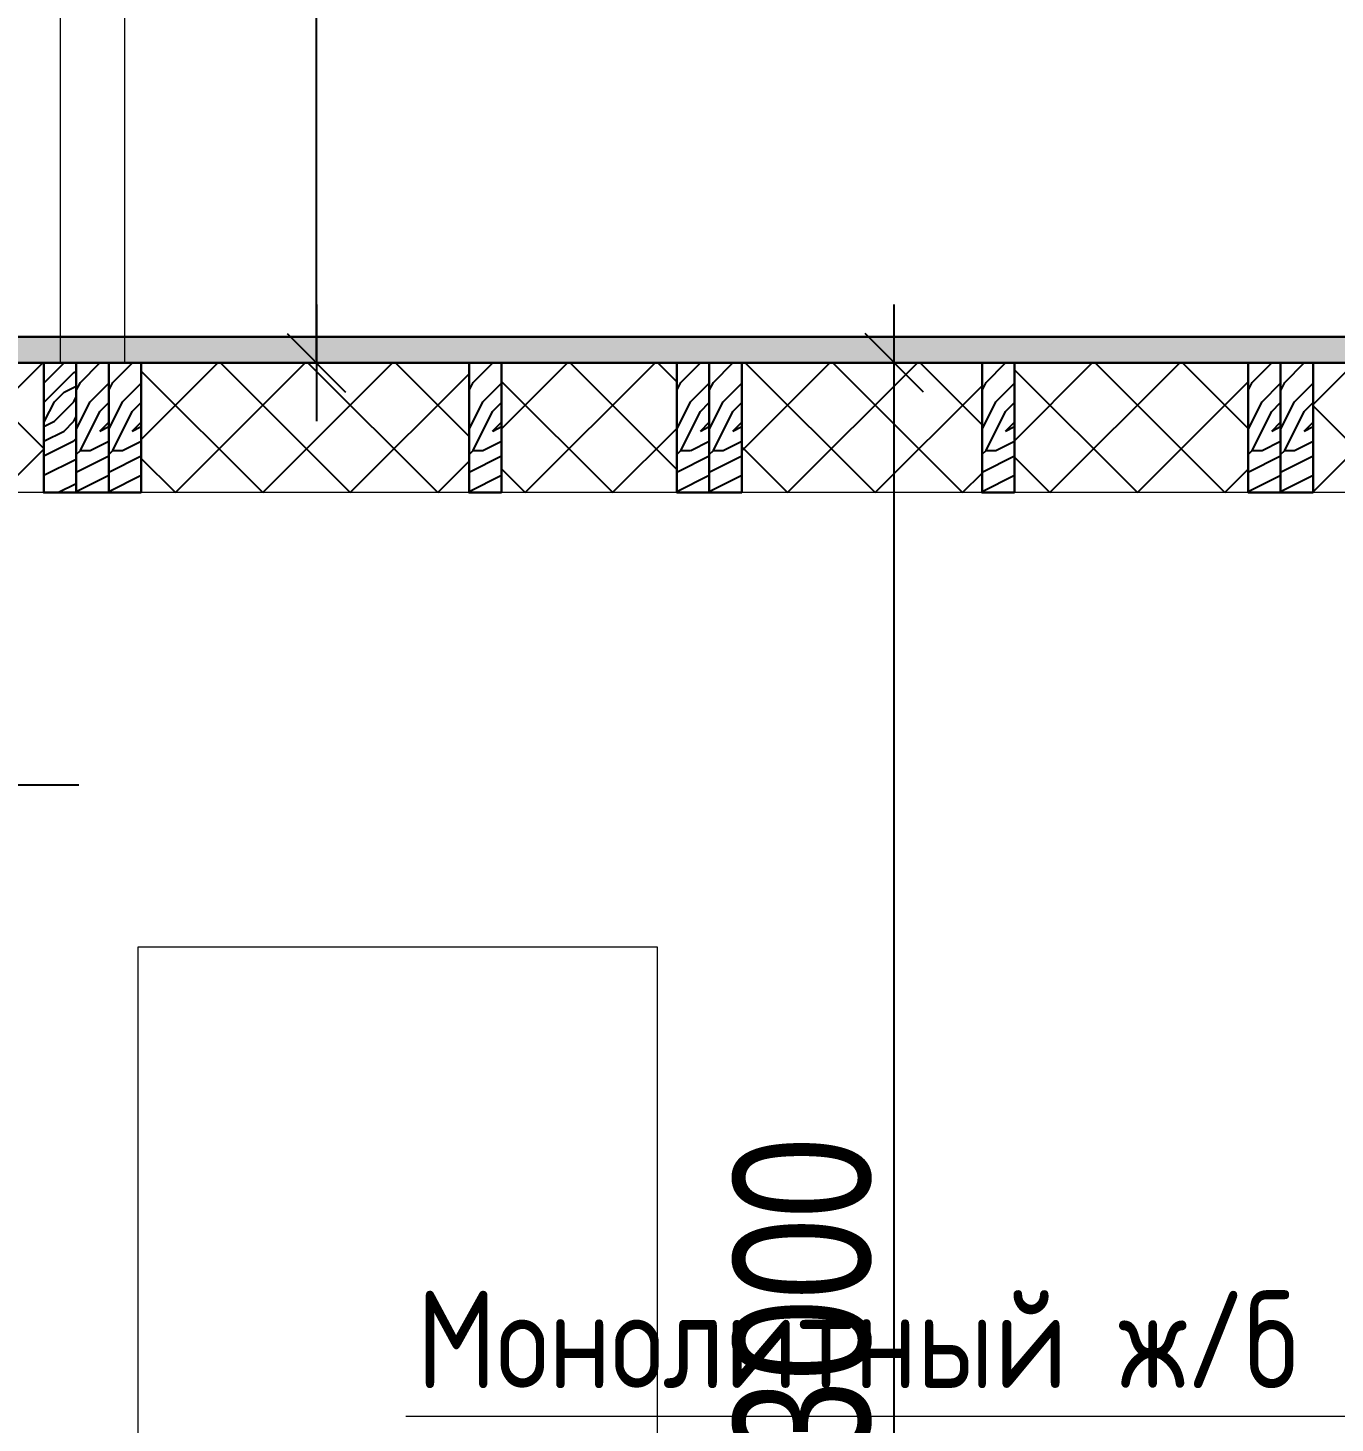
# Model space of a CAD drawing. Extents: x -12289450 to -10763036, y -7834513 to -6150123.
# Drawn here: x -11190661 to -11188648, y -7703154 to -7701005 of the extents above; entities that cross this region are included whole.
import ezdxf

# ---------------------------------------------------------------- set-up
doc = ezdxf.new("R2010")
doc.units = 0
doc.header["$LTSCALE"] = 25
doc.header["$PDMODE"] = 35
doc.layers.get('DefPoints').update_dxf_attribs({"color": 10, "lineweight": 30})
for name, color, linetype in [('005-РАЗМЕРЫ', 252, 'Continuous'), ('008-ШТРИХОВКА', 252, 'Continuous'), ('Крыши', 7, 'Continuous'), ('Примечания', 7, 'Continuous')]:
    doc.layers.add(name, color=color, linetype=linetype)
for name, color, linetype, lineweight in [('text', 1, 'Continuous', 15), ('Лестница', 15, 'Continuous', 13), ('СТЕНЫ', 5, 'Continuous', 40), ('тонк', 7, 'Continuous', 20)]:
    doc.layers.add(name, color=color, linetype=linetype, lineweight=lineweight)
doc.styles.add('SIMP701', font='simplex701.shx')
doc.styles.add('TXT0', font='txt', dxfattribs={"width": 0.8})
doc.dimstyles.new('Копия(5) РАЗМЕРЫ', dxfattribs={"dimscale": 30, "dimtxt": 7, "dimasz": 0.15, "dimexe": 0, "dimexo": 0, "dimgap": 1.2, "dimtad": 1, "dimdec": 0, "dimzin": 0, "dimdsep": 46, "dimtxsty": 'TXT0', "dimblk1": 'A8MITTA', "dimblk2": 'A8MITTA', "dimsah": 1, "dimcen": 2, "dimse1": 1, "dimse2": 1, "dimadec": 0, "dimazin": 0, "dimtp": 6, "dimtm": 6, "dimtfac": 1, "dimtdec": 0, "dimtofl": 0, "dimtmove": 0, "dimatfit": 3, "dimldrblk": 'A8MITTA', "dimfxl": 0, "dimtolj": 1, "dimtzin": 0, "dimarcsym": 0})

# ---------------------------------------------------------------- blocks, each defined once
blk = doc.blocks.new('A8MITTA', base_point=(3180, 3140))
for p, q in [((3180, 3155), (3180, 3125)), ((3170, 3130), (3190, 3150)), ((3160, 3140), (3200, 3140))]:
    blk.add_line(p, q)
blk = doc.blocks.new('*D105')
at = {"layer": '005-РАЗМЕРЫ', "color": 0, "lineweight": -2, "ltscale": 4, "transparency": 16777216}
blk.add_line((-11189327.1, -7704516.2), (-11189327.1, -7701525.2), dxfattribs=at)
at = {"layer": 'DefPoints', "color": 0, "ltscale": 4, "transparency": 16777216}
for p in [(-11189327.1, -7701520.7), (-11189132.3, -7701520.7), (-11189132.3, -7704520.7)]:
    blk.add_point(p, dxfattribs=at)
at = {"layer": '005-РАЗМЕРЫ', "color": 0, "lineweight": -2, "ltscale": 4, "transparency": 16777216, "xscale": 4.5, "yscale": 4.5, "zscale": 4.5}
for p, rotation in [((-11189327.1, -7701520.7), 90), ((-11189327.1, -7704520.7), 270)]:
    blk.add_blockref('A8MITTA', p, dxfattribs=dict(at, rotation=rotation))
at = {"layer": '005-РАЗМЕРЫ', "color": 0, "lineweight": 25, "ltscale": 4, "transparency": 16777216, "insert": (-11189468.1, -7702963.8), "char_height": 210, "attachment_point": 5, "rotation": 90, "style": 'TXT0'}
blk.add_mtext('\\A1;3000', dxfattribs=at)
blk = doc.blocks.new('*D736')
at = {"layer": '005-РАЗМЕРЫ', "color": 0, "lineweight": -2, "ltscale": 4, "transparency": 16777216}
blk.add_line((-11190217, -7701516.2), (-11190217, -7699685.3), dxfattribs=at)
at = {"layer": 'DefPoints', "color": 0, "ltscale": 4, "transparency": 16777216}
for p in [(-11190511.9, -7699680.8), (-11190217, -7699680.8), (-11190511.9, -7701520.7)]:
    blk.add_point(p, dxfattribs=at)
at = {"layer": '005-РАЗМЕРЫ', "color": 0, "lineweight": -2, "ltscale": 4, "transparency": 16777216, "xscale": 4.5, "yscale": 4.5, "zscale": 4.5}
for p, rotation in [((-11190217, -7699680.8), 90), ((-11190217, -7701520.7), 270)]:
    blk.add_blockref('A8MITTA', p, dxfattribs=dict(at, rotation=rotation))
at = {"layer": '005-РАЗМЕРЫ', "color": 0, "lineweight": 25, "ltscale": 4, "transparency": 16777216, "insert": (-11190358, -7700584.1), "char_height": 210, "attachment_point": 5, "rotation": 90, "style": 'TXT0'}
blk.add_mtext('\\A1;1840', dxfattribs=at)

msp = doc.modelspace()

# ---------------------------------------------------------------- hatches: boundary and pattern name
at = {"layer": '008-ШТРИХОВКА', "ltscale": 4}
h = msp.add_hatch(dxfattribs=at)
h.set_pattern_fill('ANSI37', color=256, scale=30, style=0)
h.set_pattern_definition([(45, (-11198501.94, -7701293.71), (-67.3519, 67.3519), []), (135, (-11198501.94, -7701293.71), (-67.3519, -67.3519), [])])
h.paths.add_polyline_path([(-11196876.9, -7700355.5), (-11196789.2, -7700355.5), (-11196789.2, -7700124.6), (-11196876.9, -7700124.6), (-11198501.9, -7701062.8), (-11198501.9, -7701293.7), (-11198412, -7701241.8), (-11198412, -7701215.7), (-11198366.9, -7701215.7)])
h.paths.add_polyline_path([(-11195989.2, -7700124.6), (-11196739.2, -7700124.6), (-11196739.2, -7700355.5), (-11195989.2, -7700355.5)])
h.paths.add_polyline_path([(-11195555.5, -7700124.6), (-11195939.2, -7700124.6), (-11195939.2, -7700355.5), (-11195555.5, -7700355.5)])
h.paths.add_polyline_path([(-11195189.2, -7700124.6), (-11195555.5, -7700124.6), (-11195555.5, -7700355.5), (-11195189.2, -7700355.5)])
h.paths.add_polyline_path([(-11194389.2, -7700124.6), (-11195139.2, -7700124.6), (-11195139.2, -7700355.5), (-11194389.2, -7700355.5)])
h.paths.add_polyline_path([(-11193589.2, -7700124.6), (-11194339.2, -7700124.6), (-11194339.2, -7700355.5), (-11193589.2, -7700355.5)])
h.paths.add_polyline_path([(-11192789.2, -7700124.6), (-11193539.2, -7700124.6), (-11193539.2, -7700355.5), (-11192789.2, -7700355.5)])
h.paths.add_polyline_path([(-11190611.9, -7699509.7), (-11190611.9, -7699480.8), (-11190511.9, -7699480.8), (-11190511.9, -7699509.7), (-11187720.3, -7701121.4, -0.127854), (-11187421.9, -7701063.1), (-11187421.9, -7701062.8), (-11190561.9, -7699249.9), (-11192076.9, -7700124.6), (-11192739.2, -7700124.6), (-11192739.2, -7700355.5), (-11192076.9, -7700355.5)])
h.paths.add_polyline_path([(-11187421.9, -7701063.1, 0.127854), (-11187720.3, -7701121.4), (-11187557.8, -7701215.2), (-11187511.9, -7701215.2), (-11187511.9, -7701241.7), (-11187421.9, -7701293.7)])
at = {"layer": '008-ШТРИХОВКА'}
h = msp.add_hatch(dxfattribs=at)
h.set_pattern_fill('WOODFACE', color=251, scale=300, style=0, pattern_type=2)
h.set_pattern_definition([(0, (-11198150.82, -7701705.1), (300, 300), [15, -285]), (90, (-11198030.82, -7701600.1), (-300, 300), [30, -270]), (45, (-11198090.82, -7701630.11), (3e-14, 300), [21.21, -63.63, 21.21, -42.42, 148.5, -127.294]), (45, (-11198165.82, -7701720.11), (3e-14, 300), [21.213, -42.426, 21.213, -339.412]), (45, (-11198060.82, -7701690.11), (3e-14, 300), [21.213, -403.051]), (45, (-11198030.82, -7701705.11), (3e-14, 300), [21.213, -403.051]), (45, (-11198075.82, -7701675.11), (3e-14, 300), [21.213, -403.051]), (45, (-11198090.82, -7701660.11), (3e-14, 300), [42.426, -381.838]), (45, (-11198015.82, -7701435.11), (3e-14, 300), [42.426, -381.838]), (45, (-11198120.82, -7701645.11), (3e-14, 300), [84.852, -339.412]), (45, (-11198135.82, -7701630.11), (3e-14, 300), [84.852, -339.412]), (45, (-11197940.82, -7701540.11), (3e-14, 300), [84.852, -339.412]), (45, (-11198150.82, -7701600.11), (3e-14, 300), [63.64, -360.6245]), (45, (-11198210.82, -7701555.11), (3e-14, 300), [63.64, -360.6245]), (45, (-11198180.82, -7701585.11), (3e-14, 300), [63.64, -360.6245]), (45, (-11197985.82, -7701495.11), (3e-14, 300), [106.066, -318.198]), (45, (-11198015.82, -7701480.11), (3e-14, 300), [106.066, -318.198]), (45, (-11197985.82, -7701555.11), (3e-14, 300), [148.4924, -275.772]), (26.565, (-11198120.82, -7701675.11), (300, 1e-07), [33.541, -637.279]), (26.565, (-11198060.82, -7701585.11), (300, 1e-07), [33.541, -637.279]), (26.565, (-11198075.82, -7701615.11), (300, 1e-07), [33.541, -637.279]), (26.565, (-11198135.82, -7701705.11), (300, 1e-07), [67.082, -603.738]), (26.565, (-11198075.82, -7701570.11), (300, 1e-07), [100.623, -570.197]), (26.565, (-11198105.82, -7701555.11), (300, 1e-07), [134.164, -536.656]), (26.565, (-11198135.82, -7701540.11), (300, 1e-07), [134.164, -536.656]), (26.565, (-11198180.82, -7701450.11), (300, 1e-07), [134.164, -536.656]), (26.565, (-11198180.82, -7701480.11), (300, 1e-07), [167.705, -503.115]), (26.565, (-11198165.82, -7701510.11), (300, 1e-07), [167.705, -503.115]), (63.435, (-11198060.82, -7701630.11), (2e-08, 300), [33.541, -637.279]), (63.435, (-11198105.82, -7701660.11), (2e-08, 300), [33.541, -637.279]), (63.435, (-11198150.82, -7701705.11), (2e-08, 300), [67.082, -603.738]), (63.435, (-11198060.82, -7701660.11), (2e-08, 300), [67.082, -603.738]), (63.435, (-11198180.82, -7701720.11), (2e-08, 300), [100.623, -570.197]), (63.435, (-11198210.82, -7701720.11), (2e-08, 300), [134.164, -536.656]), (63.435, (-11197940.82, -7701705.11), (2e-08, 300), [134.164, -536.656]), (63.435, (-11198045.82, -7701675.11), (2e-08, 300), [134.164, -536.656]), (63.435, (-11197985.82, -7701705.11), (2e-08, 300), [167.705, -503.115]), (63.435, (-11198015.82, -7701690.11), (2e-08, 300), [167.705, -503.115])])
h.paths.add_polyline_path([(-11193341.9, -7701520.2), (-11193391.9, -7701520.2), (-11193399.9, -7701520.1), (-11193349.9, -7701520.1)], flags=16)
h.paths.add_polyline_path([(-11195311.9, -7701520.3), (-11195311.9, -7701480.1), (-11198210.8, -7701480.1), (-11198210.8, -7701520.2)])
h.paths.add_polyline_path([(-11195311.9, -7701480.1), (-11195311.9, -7701520.3), (-11187711.9, -7701520.3), (-11187711.9, -7701480.1)])
at = {"layer": '008-ШТРИХОВКА', "ltscale": 4}
h = msp.add_hatch(dxfattribs=at)
h.set_pattern_fill('ANSI37', color=256, scale=30, style=0)
h.set_pattern_definition([(45, (-11193801.93, -7701720.72), (-67.3519, 67.3519), []), (135, (-11193801.93, -7701720.72), (-67.3519, -67.3519), [])])
h.paths.add_polyline_path([(-11187781.9, -7701520.7), (-11188045.4, -7701520.7, 0.060859), (-11188063.2, -7701666.2, 0.022597), (-11188060.7, -7701720.7), (-11187781.9, -7701720.7)])
h.paths.add_polyline_path([(-11188045.4, -7701520.7), (-11188231.9, -7701520.7), (-11188231.9, -7701720.7), (-11188060.7, -7701720.7, -0.022597), (-11188063.2, -7701666.2, -0.060859)])
h.paths.add_polyline_path([(-11188281.9, -7701520.7), (-11188681.9, -7701520.7), (-11188681.9, -7701720.7), (-11188281.9, -7701720.7)])
h.paths.add_polyline_path([(-11188781.9, -7701520.7), (-11189141.9, -7701520.7), (-11189141.9, -7701720.7), (-11188781.9, -7701720.7)])
h.paths.add_polyline_path([(-11189191.9, -7701520.7), (-11189561.9, -7701520.7), (-11189561.9, -7701720.7), (-11189191.9, -7701720.7)])
h.paths.add_polyline_path([(-11189661.9, -7701520.7), (-11189931.9, -7701520.7), (-11189931.9, -7701720.7), (-11189661.9, -7701720.7)])
h.paths.add_polyline_path([(-11189981.9, -7701520.7), (-11190486.9, -7701520.7), (-11190486.9, -7701720.7), (-11189981.9, -7701720.7)])
h.paths.add_polyline_path([(-11190636.9, -7701520.7), (-11190931.9, -7701520.7), (-11190931.9, -7701720.7), (-11190636.9, -7701720.7)])
h.paths.add_polyline_path([(-11190981.9, -7701520.7), (-11191531.9, -7701520.7), (-11191531.9, -7701720.7), (-11190981.9, -7701720.7)])
h.paths.add_polyline_path([(-11191581.9, -7701520.7), (-11192131.9, -7701520.7), (-11192131.9, -7701720.7), (-11191581.9, -7701720.7)])
h.paths.add_polyline_path([(-11192231.9, -7701520.7), (-11192731.9, -7701520.7), (-11192731.9, -7701720.7), (-11192231.9, -7701720.7)])
h.paths.add_polyline_path([(-11192781.9, -7701520.7), (-11193281.9, -7701520.7), (-11193281.9, -7701720.7), (-11192781.9, -7701720.7)])
h.paths.add_polyline_path([(-11193381.9, -7701520.7), (-11193801.9, -7701520.7), (-11193801.9, -7701720.7), (-11193601.9, -7701720.7), (-11193381.9, -7701720.7)])
at = {"layer": '008-ШТРИХОВКА'}
h = msp.add_hatch(dxfattribs=at)
h.set_pattern_fill('WOODFACE', color=251, scale=300, style=0, pattern_type=2)
h.set_pattern_definition([(0, (483519.18, -594355.98), (300, 300), [15, -285]), (90, (483639.18, -594250.98), (-300, 300), [30, -270]), (45, (483579.18, -594280.98), (3e-14, 300), [21.21, -63.63, 21.21, -42.42, 148.5, -127.2940687]), (45, (483504.18, -594370.98), (3e-14, 300), [21.213, -42.426, 21.213, -339.4120686]), (45, (483609.18, -594340.98), (3e-14, 300), [21.213, -403.0510686]), (45, (483639.18, -594355.98), (3e-14, 300), [21.213, -403.0510686]), (45, (483594.18, -594325.98), (3e-14, 300), [21.213, -403.0510686]), (45, (483579.18, -594310.98), (3e-14, 300), [42.426, -381.8380686]), (45, (483654.18, -594085.98), (3e-14, 300), [42.426, -381.8380686]), (45, (483549.18, -594295.98), (3e-14, 300), [84.852, -339.4120686]), (45, (483534.18, -594280.98), (3e-14, 300), [84.852, -339.4120686]), (45, (483729.18, -594190.98), (3e-14, 300), [84.852, -339.4120686]), (45, (483519.18, -594250.98), (3e-14, 300), [63.6396, -360.6244686]), (45, (483459.18, -594205.98), (3e-14, 300), [63.6396, -360.6244686]), (45, (483489.18, -594235.98), (3e-14, 300), [63.6396, -360.6244686]), (45, (483684.18, -594145.98), (3e-14, 300), [106.06602, -318.1980486]), (45, (483654.18, -594130.98), (3e-14, 300), [106.06602, -318.1980486]), (45, (483684.18, -594205.98), (3e-14, 300), [148.492424, -275.7716445]), (26.5650512, (483549.18, -594325.98), (300, 1e-07), [33.541017, -637.279374]), (26.5650512, (483609.18, -594235.98), (300, 1e-07), [33.541017, -637.279374]), (26.5650512, (483594.18, -594265.98), (300, 1e-07), [33.541017, -637.279374]), (26.5650512, (483534.18, -594355.98), (300, 1e-07), [67.08204, -603.738353]), (26.5650512, (483594.18, -594220.98), (300, 1e-07), [100.623059, -570.197334]), (26.5650512, (483564.18, -594205.98), (300, 1e-07), [134.1640785, -536.6563146]), (26.5650512, (483534.18, -594190.98), (300, 1e-07), [134.1640785, -536.6563146]), (26.5650512, (483489.18, -594100.98), (300, 1e-07), [134.1640785, -536.6563146]), (26.5650512, (483489.18, -594130.98), (300, 1e-07), [167.7051, -503.115293]), (26.5650512, (483504.18, -594160.98), (300, 1e-07), [167.7051, -503.115293]), (63.4349488, (483609.18, -594280.98), (2e-08, 300), [33.541017, -637.279374]), (63.4349488, (483564.18, -594310.98), (2e-08, 300), [33.541017, -637.279374]), (63.4349488, (483519.18, -594355.98), (2e-08, 300), [67.08204, -603.738353]), (63.4349488, (483609.18, -594310.98), (2e-08, 300), [67.08204, -603.738353]), (63.4349488, (483489.18, -594370.98), (2e-08, 300), [100.623059, -570.197334]), (63.4349488, (483459.18, -594370.98), (2e-08, 300), [134.1640785, -536.6563146]), (63.4349488, (483729.18, -594355.98), (2e-08, 300), [134.1640785, -536.6563146]), (63.4349488, (483624.18, -594325.98), (2e-08, 300), [134.1640785, -536.6563146]), (63.4349488, (483684.18, -594355.98), (2e-08, 300), [167.7051, -503.115293]), (63.4349488, (483654.18, -594340.98), (2e-08, 300), [167.7051, -503.115293])])
h.paths.add_polyline_path([(-11190586.9, -7701720.7), (-11190586.9, -7701520.7), (-11190636.9, -7701520.7), (-11190636.9, -7701720.7)])
h = msp.add_hatch(dxfattribs=at)
h.set_pattern_fill('WOODFACE', color=251, scale=300, style=0, pattern_type=2)
h.set_pattern_definition([(0, (483619.18, -594355.98), (300, 300), [15, -285]), (90, (483739.18, -594250.98), (-300, 300), [30, -270]), (45, (483679.18, -594280.98), (3e-14, 300), [21.21, -63.63, 21.21, -42.42, 148.5, -127.2940687]), (45, (483604.18, -594370.98), (3e-14, 300), [21.213, -42.426, 21.213, -339.4120686]), (45, (483709.18, -594340.98), (3e-14, 300), [21.213, -403.0510686]), (45, (483739.18, -594355.98), (3e-14, 300), [21.213, -403.0510686]), (45, (483694.18, -594325.98), (3e-14, 300), [21.213, -403.0510686]), (45, (483679.18, -594310.98), (3e-14, 300), [42.426, -381.8380686]), (45, (483754.18, -594085.98), (3e-14, 300), [42.426, -381.8380686]), (45, (483649.18, -594295.98), (3e-14, 300), [84.852, -339.4120686]), (45, (483634.18, -594280.98), (3e-14, 300), [84.852, -339.4120686]), (45, (483829.18, -594190.98), (3e-14, 300), [84.852, -339.4120686]), (45, (483619.18, -594250.98), (3e-14, 300), [63.6396, -360.6244686]), (45, (483559.18, -594205.98), (3e-14, 300), [63.6396, -360.6244686]), (45, (483589.18, -594235.98), (3e-14, 300), [63.6396, -360.6244686]), (45, (483784.18, -594145.98), (3e-14, 300), [106.06602, -318.1980486]), (45, (483754.18, -594130.98), (3e-14, 300), [106.06602, -318.1980486]), (45, (483784.18, -594205.98), (3e-14, 300), [148.492424, -275.7716445]), (26.5650512, (483649.18, -594325.98), (300, 1e-07), [33.541017, -637.279374]), (26.5650512, (483709.18, -594235.98), (300, 1e-07), [33.541017, -637.279374]), (26.5650512, (483694.18, -594265.98), (300, 1e-07), [33.541017, -637.279374]), (26.5650512, (483634.18, -594355.98), (300, 1e-07), [67.08204, -603.738353]), (26.5650512, (483694.18, -594220.98), (300, 1e-07), [100.623059, -570.197334]), (26.5650512, (483664.18, -594205.98), (300, 1e-07), [134.1640785, -536.6563146]), (26.5650512, (483634.18, -594190.98), (300, 1e-07), [134.1640785, -536.6563146]), (26.5650512, (483589.18, -594100.98), (300, 1e-07), [134.1640785, -536.6563146]), (26.5650512, (483589.18, -594130.98), (300, 1e-07), [167.7051, -503.115293]), (26.5650512, (483604.18, -594160.98), (300, 1e-07), [167.7051, -503.115293]), (63.4349488, (483709.18, -594280.98), (2e-08, 300), [33.541017, -637.279374]), (63.4349488, (483664.18, -594310.98), (2e-08, 300), [33.541017, -637.279374]), (63.4349488, (483619.18, -594355.98), (2e-08, 300), [67.08204, -603.738353]), (63.4349488, (483709.18, -594310.98), (2e-08, 300), [67.08204, -603.738353]), (63.4349488, (483589.18, -594370.98), (2e-08, 300), [100.623059, -570.197334]), (63.4349488, (483559.18, -594370.98), (2e-08, 300), [134.1640785, -536.6563146]), (63.4349488, (483829.18, -594355.98), (2e-08, 300), [134.1640785, -536.6563146]), (63.4349488, (483724.18, -594325.98), (2e-08, 300), [134.1640785, -536.6563146]), (63.4349488, (483784.18, -594355.98), (2e-08, 300), [167.7051, -503.115293]), (63.4349488, (483754.18, -594340.98), (2e-08, 300), [167.7051, -503.115293])])
h.paths.add_polyline_path([(-11190536.9, -7701720.7), (-11190536.9, -7701520.7), (-11190586.9, -7701520.7), (-11190586.9, -7701720.7)])
h = msp.add_hatch(dxfattribs=at)
h.set_pattern_fill('WOODFACE', color=251, scale=300, style=0, pattern_type=2)
h.set_pattern_definition([(0, (483669.18, -594355.98), (300, 300), [15, -285]), (90, (483789.18, -594250.98), (-300, 300), [30, -270]), (45, (483729.18, -594280.98), (3e-14, 300), [21.21, -63.63, 21.21, -42.42, 148.5, -127.2940687]), (45, (483654.18, -594370.98), (3e-14, 300), [21.213, -42.426, 21.213, -339.4120686]), (45, (483759.18, -594340.98), (3e-14, 300), [21.213, -403.0510686]), (45, (483789.18, -594355.98), (3e-14, 300), [21.213, -403.0510686]), (45, (483744.18, -594325.98), (3e-14, 300), [21.213, -403.0510686]), (45, (483729.18, -594310.98), (3e-14, 300), [42.426, -381.8380686]), (45, (483804.18, -594085.98), (3e-14, 300), [42.426, -381.8380686]), (45, (483699.18, -594295.98), (3e-14, 300), [84.852, -339.4120686]), (45, (483684.18, -594280.98), (3e-14, 300), [84.852, -339.4120686]), (45, (483879.18, -594190.98), (3e-14, 300), [84.852, -339.4120686]), (45, (483669.18, -594250.98), (3e-14, 300), [63.6396, -360.6244686]), (45, (483609.18, -594205.98), (3e-14, 300), [63.6396, -360.6244686]), (45, (483639.18, -594235.98), (3e-14, 300), [63.6396, -360.6244686]), (45, (483834.18, -594145.98), (3e-14, 300), [106.06602, -318.1980486]), (45, (483804.18, -594130.98), (3e-14, 300), [106.06602, -318.1980486]), (45, (483834.18, -594205.98), (3e-14, 300), [148.492424, -275.7716445]), (26.5650512, (483699.18, -594325.98), (300, 1e-07), [33.541017, -637.279374]), (26.5650512, (483759.18, -594235.98), (300, 1e-07), [33.541017, -637.279374]), (26.5650512, (483744.18, -594265.98), (300, 1e-07), [33.541017, -637.279374]), (26.5650512, (483684.18, -594355.98), (300, 1e-07), [67.08204, -603.738353]), (26.5650512, (483744.18, -594220.98), (300, 1e-07), [100.623059, -570.197334]), (26.5650512, (483714.18, -594205.98), (300, 1e-07), [134.1640785, -536.6563146]), (26.5650512, (483684.18, -594190.98), (300, 1e-07), [134.1640785, -536.6563146]), (26.5650512, (483639.18, -594100.98), (300, 1e-07), [134.1640785, -536.6563146]), (26.5650512, (483639.18, -594130.98), (300, 1e-07), [167.7051, -503.115293]), (26.5650512, (483654.18, -594160.98), (300, 1e-07), [167.7051, -503.115293]), (63.4349488, (483759.18, -594280.98), (2e-08, 300), [33.541017, -637.279374]), (63.4349488, (483714.18, -594310.98), (2e-08, 300), [33.541017, -637.279374]), (63.4349488, (483669.18, -594355.98), (2e-08, 300), [67.08204, -603.738353]), (63.4349488, (483759.18, -594310.98), (2e-08, 300), [67.08204, -603.738353]), (63.4349488, (483639.18, -594370.98), (2e-08, 300), [100.623059, -570.197334]), (63.4349488, (483609.18, -594370.98), (2e-08, 300), [134.1640785, -536.6563146]), (63.4349488, (483879.18, -594355.98), (2e-08, 300), [134.1640785, -536.6563146]), (63.4349488, (483774.18, -594325.98), (2e-08, 300), [134.1640785, -536.6563146]), (63.4349488, (483834.18, -594355.98), (2e-08, 300), [167.7051, -503.115293]), (63.4349488, (483804.18, -594340.98), (2e-08, 300), [167.7051, -503.115293])])
h.paths.add_polyline_path([(-11190486.9, -7701720.7), (-11190486.9, -7701520.7), (-11190536.9, -7701520.7), (-11190536.9, -7701720.7)])
h = msp.add_hatch(dxfattribs=at)
h.set_pattern_fill('WOODFACE', color=251, scale=300, style=0, pattern_type=2)
h.set_pattern_definition([(0, (484224.18, -594355.98), (300, 300), [15, -285]), (90, (484344.18, -594250.98), (-300, 300), [30, -270]), (45, (484284.18, -594280.98), (3e-14, 300), [21.21, -63.63, 21.21, -42.42, 148.5, -127.2940687]), (45, (484209.18, -594370.98), (3e-14, 300), [21.213, -42.426, 21.213, -339.4120686]), (45, (484314.18, -594340.98), (3e-14, 300), [21.213, -403.0510686]), (45, (484344.18, -594355.98), (3e-14, 300), [21.213, -403.0510686]), (45, (484299.18, -594325.98), (3e-14, 300), [21.213, -403.0510686]), (45, (484284.18, -594310.98), (3e-14, 300), [42.426, -381.8380686]), (45, (484359.18, -594085.98), (3e-14, 300), [42.426, -381.8380686]), (45, (484254.18, -594295.98), (3e-14, 300), [84.852, -339.4120686]), (45, (484239.18, -594280.98), (3e-14, 300), [84.852, -339.4120686]), (45, (484434.18, -594190.98), (3e-14, 300), [84.852, -339.4120686]), (45, (484224.18, -594250.98), (3e-14, 300), [63.6396, -360.6244686]), (45, (484164.18, -594205.98), (3e-14, 300), [63.6396, -360.6244686]), (45, (484194.18, -594235.98), (3e-14, 300), [63.6396, -360.6244686]), (45, (484389.18, -594145.98), (3e-14, 300), [106.06602, -318.1980486]), (45, (484359.18, -594130.98), (3e-14, 300), [106.06602, -318.1980486]), (45, (484389.18, -594205.98), (3e-14, 300), [148.492424, -275.7716445]), (26.5650512, (484254.18, -594325.98), (300, 1e-07), [33.541017, -637.279374]), (26.5650512, (484314.18, -594235.98), (300, 1e-07), [33.541017, -637.279374]), (26.5650512, (484299.18, -594265.98), (300, 1e-07), [33.541017, -637.279374]), (26.5650512, (484239.18, -594355.98), (300, 1e-07), [67.08204, -603.738353]), (26.5650512, (484299.18, -594220.98), (300, 1e-07), [100.623059, -570.197334]), (26.5650512, (484269.18, -594205.98), (300, 1e-07), [134.1640785, -536.6563146]), (26.5650512, (484239.18, -594190.98), (300, 1e-07), [134.1640785, -536.6563146]), (26.5650512, (484194.18, -594100.98), (300, 1e-07), [134.1640785, -536.6563146]), (26.5650512, (484194.18, -594130.98), (300, 1e-07), [167.7051, -503.115293]), (26.5650512, (484209.18, -594160.98), (300, 1e-07), [167.7051, -503.115293]), (63.4349488, (484314.18, -594280.98), (2e-08, 300), [33.541017, -637.279374]), (63.4349488, (484269.18, -594310.98), (2e-08, 300), [33.541017, -637.279374]), (63.4349488, (484224.18, -594355.98), (2e-08, 300), [67.08204, -603.738353]), (63.4349488, (484314.18, -594310.98), (2e-08, 300), [67.08204, -603.738353]), (63.4349488, (484194.18, -594370.98), (2e-08, 300), [100.623059, -570.197334]), (63.4349488, (484164.18, -594370.98), (2e-08, 300), [134.1640785, -536.6563146]), (63.4349488, (484434.18, -594355.98), (2e-08, 300), [134.1640785, -536.6563146]), (63.4349488, (484329.18, -594325.98), (2e-08, 300), [134.1640785, -536.6563146]), (63.4349488, (484389.18, -594355.98), (2e-08, 300), [167.7051, -503.115293]), (63.4349488, (484359.18, -594340.98), (2e-08, 300), [167.7051, -503.115293])])
h.paths.add_polyline_path([(-11189931.9, -7701720.7), (-11189931.9, -7701520.7), (-11189981.9, -7701520.7), (-11189981.9, -7701720.7)])
h = msp.add_hatch(dxfattribs=at)
h.set_pattern_fill('WOODFACE', color=251, scale=300, style=0, pattern_type=2)
h.set_pattern_definition([(0, (484544.18, -594355.98), (300, 300), [15, -285]), (90, (484664.18, -594250.98), (-300, 300), [30, -270]), (45, (484604.18, -594280.98), (3e-14, 300), [21.21, -63.63, 21.21, -42.42, 148.5, -127.2940687]), (45, (484529.18, -594370.98), (3e-14, 300), [21.213, -42.426, 21.213, -339.4120686]), (45, (484634.18, -594340.98), (3e-14, 300), [21.213, -403.0510686]), (45, (484664.18, -594355.98), (3e-14, 300), [21.213, -403.0510686]), (45, (484619.18, -594325.98), (3e-14, 300), [21.213, -403.0510686]), (45, (484604.18, -594310.98), (3e-14, 300), [42.426, -381.8380686]), (45, (484679.18, -594085.98), (3e-14, 300), [42.426, -381.8380686]), (45, (484574.18, -594295.98), (3e-14, 300), [84.852, -339.4120686]), (45, (484559.18, -594280.98), (3e-14, 300), [84.852, -339.4120686]), (45, (484754.18, -594190.98), (3e-14, 300), [84.852, -339.4120686]), (45, (484544.18, -594250.98), (3e-14, 300), [63.6396, -360.6244686]), (45, (484484.18, -594205.98), (3e-14, 300), [63.6396, -360.6244686]), (45, (484514.18, -594235.98), (3e-14, 300), [63.6396, -360.6244686]), (45, (484709.18, -594145.98), (3e-14, 300), [106.06602, -318.1980486]), (45, (484679.18, -594130.98), (3e-14, 300), [106.06602, -318.1980486]), (45, (484709.18, -594205.98), (3e-14, 300), [148.492424, -275.7716445]), (26.5650512, (484574.18, -594325.98), (300, 1e-07), [33.541017, -637.279374]), (26.5650512, (484634.18, -594235.98), (300, 1e-07), [33.541017, -637.279374]), (26.5650512, (484619.18, -594265.98), (300, 1e-07), [33.541017, -637.279374]), (26.5650512, (484559.18, -594355.98), (300, 1e-07), [67.08204, -603.738353]), (26.5650512, (484619.18, -594220.98), (300, 1e-07), [100.623059, -570.197334]), (26.5650512, (484589.18, -594205.98), (300, 1e-07), [134.1640785, -536.6563146]), (26.5650512, (484559.18, -594190.98), (300, 1e-07), [134.1640785, -536.6563146]), (26.5650512, (484514.18, -594100.98), (300, 1e-07), [134.1640785, -536.6563146]), (26.5650512, (484514.18, -594130.98), (300, 1e-07), [167.7051, -503.115293]), (26.5650512, (484529.18, -594160.98), (300, 1e-07), [167.7051, -503.115293]), (63.4349488, (484634.18, -594280.98), (2e-08, 300), [33.541017, -637.279374]), (63.4349488, (484589.18, -594310.98), (2e-08, 300), [33.541017, -637.279374]), (63.4349488, (484544.18, -594355.98), (2e-08, 300), [67.08204, -603.738353]), (63.4349488, (484634.18, -594310.98), (2e-08, 300), [67.08204, -603.738353]), (63.4349488, (484514.18, -594370.98), (2e-08, 300), [100.623059, -570.197334]), (63.4349488, (484484.18, -594370.98), (2e-08, 300), [134.1640785, -536.6563146]), (63.4349488, (484754.18, -594355.98), (2e-08, 300), [134.1640785, -536.6563146]), (63.4349488, (484649.18, -594325.98), (2e-08, 300), [134.1640785, -536.6563146]), (63.4349488, (484709.18, -594355.98), (2e-08, 300), [167.7051, -503.115293]), (63.4349488, (484679.18, -594340.98), (2e-08, 300), [167.7051, -503.115293])])
h.paths.add_polyline_path([(-11189611.9, -7701720.7), (-11189611.9, -7701520.7), (-11189661.9, -7701520.7), (-11189661.9, -7701720.7)])
h = msp.add_hatch(dxfattribs=at)
h.set_pattern_fill('WOODFACE', color=251, scale=300, style=0, pattern_type=2)
h.set_pattern_definition([(0, (484594.18, -594355.98), (300, 300), [15, -285]), (90, (484714.18, -594250.98), (-300, 300), [30, -270]), (45, (484654.18, -594280.98), (3e-14, 300), [21.21, -63.63, 21.21, -42.42, 148.5, -127.2940687]), (45, (484579.18, -594370.98), (3e-14, 300), [21.213, -42.426, 21.213, -339.4120686]), (45, (484684.18, -594340.98), (3e-14, 300), [21.213, -403.0510686]), (45, (484714.18, -594355.98), (3e-14, 300), [21.213, -403.0510686]), (45, (484669.18, -594325.98), (3e-14, 300), [21.213, -403.0510686]), (45, (484654.18, -594310.98), (3e-14, 300), [42.426, -381.8380686]), (45, (484729.18, -594085.98), (3e-14, 300), [42.426, -381.8380686]), (45, (484624.18, -594295.98), (3e-14, 300), [84.852, -339.4120686]), (45, (484609.18, -594280.98), (3e-14, 300), [84.852, -339.4120686]), (45, (484804.18, -594190.98), (3e-14, 300), [84.852, -339.4120686]), (45, (484594.18, -594250.98), (3e-14, 300), [63.6396, -360.6244686]), (45, (484534.18, -594205.98), (3e-14, 300), [63.6396, -360.6244686]), (45, (484564.18, -594235.98), (3e-14, 300), [63.6396, -360.6244686]), (45, (484759.18, -594145.98), (3e-14, 300), [106.06602, -318.1980486]), (45, (484729.18, -594130.98), (3e-14, 300), [106.06602, -318.1980486]), (45, (484759.18, -594205.98), (3e-14, 300), [148.492424, -275.7716445]), (26.5650512, (484624.18, -594325.98), (300, 1e-07), [33.541017, -637.279374]), (26.5650512, (484684.18, -594235.98), (300, 1e-07), [33.541017, -637.279374]), (26.5650512, (484669.18, -594265.98), (300, 1e-07), [33.541017, -637.279374]), (26.5650512, (484609.18, -594355.98), (300, 1e-07), [67.08204, -603.738353]), (26.5650512, (484669.18, -594220.98), (300, 1e-07), [100.623059, -570.197334]), (26.5650512, (484639.18, -594205.98), (300, 1e-07), [134.1640785, -536.6563146]), (26.5650512, (484609.18, -594190.98), (300, 1e-07), [134.1640785, -536.6563146]), (26.5650512, (484564.18, -594100.98), (300, 1e-07), [134.1640785, -536.6563146]), (26.5650512, (484564.18, -594130.98), (300, 1e-07), [167.7051, -503.115293]), (26.5650512, (484579.18, -594160.98), (300, 1e-07), [167.7051, -503.115293]), (63.4349488, (484684.18, -594280.98), (2e-08, 300), [33.541017, -637.279374]), (63.4349488, (484639.18, -594310.98), (2e-08, 300), [33.541017, -637.279374]), (63.4349488, (484594.18, -594355.98), (2e-08, 300), [67.08204, -603.738353]), (63.4349488, (484684.18, -594310.98), (2e-08, 300), [67.08204, -603.738353]), (63.4349488, (484564.18, -594370.98), (2e-08, 300), [100.623059, -570.197334]), (63.4349488, (484534.18, -594370.98), (2e-08, 300), [134.1640785, -536.6563146]), (63.4349488, (484804.18, -594355.98), (2e-08, 300), [134.1640785, -536.6563146]), (63.4349488, (484699.18, -594325.98), (2e-08, 300), [134.1640785, -536.6563146]), (63.4349488, (484759.18, -594355.98), (2e-08, 300), [167.7051, -503.115293]), (63.4349488, (484729.18, -594340.98), (2e-08, 300), [167.7051, -503.115293])])
h.paths.add_polyline_path([(-11189561.9, -7701720.7), (-11189561.9, -7701520.7), (-11189611.9, -7701520.7), (-11189611.9, -7701720.7)])
h = msp.add_hatch(dxfattribs=at)
h.set_pattern_fill('WOODFACE', color=251, scale=300, style=0, pattern_type=2)
h.set_pattern_definition([(0, (485014.18, -594355.98), (300, 300), [15, -285]), (90, (485134.18, -594250.98), (-300, 300), [30, -270]), (45, (485074.18, -594280.98), (3e-14, 300), [21.21, -63.63, 21.21, -42.42, 148.5, -127.2940687]), (45, (484999.18, -594370.98), (3e-14, 300), [21.213, -42.426, 21.213, -339.4120686]), (45, (485104.18, -594340.98), (3e-14, 300), [21.213, -403.0510686]), (45, (485134.18, -594355.98), (3e-14, 300), [21.213, -403.0510686]), (45, (485089.18, -594325.98), (3e-14, 300), [21.213, -403.0510686]), (45, (485074.18, -594310.98), (3e-14, 300), [42.426, -381.8380686]), (45, (485149.18, -594085.98), (3e-14, 300), [42.426, -381.8380686]), (45, (485044.18, -594295.98), (3e-14, 300), [84.852, -339.4120686]), (45, (485029.18, -594280.98), (3e-14, 300), [84.852, -339.4120686]), (45, (485224.18, -594190.98), (3e-14, 300), [84.852, -339.4120686]), (45, (485014.18, -594250.98), (3e-14, 300), [63.6396, -360.6244686]), (45, (484954.18, -594205.98), (3e-14, 300), [63.6396, -360.6244686]), (45, (484984.18, -594235.98), (3e-14, 300), [63.6396, -360.6244686]), (45, (485179.18, -594145.98), (3e-14, 300), [106.06602, -318.1980486]), (45, (485149.18, -594130.98), (3e-14, 300), [106.06602, -318.1980486]), (45, (485179.18, -594205.98), (3e-14, 300), [148.492424, -275.7716445]), (26.5650512, (485044.18, -594325.98), (300, 1e-07), [33.541017, -637.279374]), (26.5650512, (485104.18, -594235.98), (300, 1e-07), [33.541017, -637.279374]), (26.5650512, (485089.18, -594265.98), (300, 1e-07), [33.541017, -637.279374]), (26.5650512, (485029.18, -594355.98), (300, 1e-07), [67.08204, -603.738353]), (26.5650512, (485089.18, -594220.98), (300, 1e-07), [100.623059, -570.197334]), (26.5650512, (485059.18, -594205.98), (300, 1e-07), [134.1640785, -536.6563146]), (26.5650512, (485029.18, -594190.98), (300, 1e-07), [134.1640785, -536.6563146]), (26.5650512, (484984.18, -594100.98), (300, 1e-07), [134.1640785, -536.6563146]), (26.5650512, (484984.18, -594130.98), (300, 1e-07), [167.7051, -503.115293]), (26.5650512, (484999.18, -594160.98), (300, 1e-07), [167.7051, -503.115293]), (63.4349488, (485104.18, -594280.98), (2e-08, 300), [33.541017, -637.279374]), (63.4349488, (485059.18, -594310.98), (2e-08, 300), [33.541017, -637.279374]), (63.4349488, (485014.18, -594355.98), (2e-08, 300), [67.08204, -603.738353]), (63.4349488, (485104.18, -594310.98), (2e-08, 300), [67.08204, -603.738353]), (63.4349488, (484984.18, -594370.98), (2e-08, 300), [100.623059, -570.197334]), (63.4349488, (484954.18, -594370.98), (2e-08, 300), [134.1640785, -536.6563146]), (63.4349488, (485224.18, -594355.98), (2e-08, 300), [134.1640785, -536.6563146]), (63.4349488, (485119.18, -594325.98), (2e-08, 300), [134.1640785, -536.6563146]), (63.4349488, (485179.18, -594355.98), (2e-08, 300), [167.7051, -503.115293]), (63.4349488, (485149.18, -594340.98), (2e-08, 300), [167.7051, -503.115293])])
h.paths.add_polyline_path([(-11189141.9, -7701720.7), (-11189141.9, -7701520.7), (-11189191.9, -7701520.7), (-11189191.9, -7701720.7)])
h = msp.add_hatch(dxfattribs=at)
h.set_pattern_fill('WOODFACE', color=251, scale=300, style=0, pattern_type=2)
h.set_pattern_definition([(0, (485424.18, -594355.98), (300, 300), [15, -285]), (90, (485544.18, -594250.98), (-300, 300), [30, -270]), (45, (485484.18, -594280.98), (3e-14, 300), [21.21, -63.63, 21.21, -42.42, 148.5, -127.2940687]), (45, (485409.18, -594370.98), (3e-14, 300), [21.213, -42.426, 21.213, -339.4120686]), (45, (485514.18, -594340.98), (3e-14, 300), [21.213, -403.0510686]), (45, (485544.18, -594355.98), (3e-14, 300), [21.213, -403.0510686]), (45, (485499.18, -594325.98), (3e-14, 300), [21.213, -403.0510686]), (45, (485484.18, -594310.98), (3e-14, 300), [42.426, -381.8380686]), (45, (485559.18, -594085.98), (3e-14, 300), [42.426, -381.8380686]), (45, (485454.18, -594295.98), (3e-14, 300), [84.852, -339.4120686]), (45, (485439.18, -594280.98), (3e-14, 300), [84.852, -339.4120686]), (45, (485634.18, -594190.98), (3e-14, 300), [84.852, -339.4120686]), (45, (485424.18, -594250.98), (3e-14, 300), [63.6396, -360.6244686]), (45, (485364.18, -594205.98), (3e-14, 300), [63.6396, -360.6244686]), (45, (485394.18, -594235.98), (3e-14, 300), [63.6396, -360.6244686]), (45, (485589.18, -594145.98), (3e-14, 300), [106.06602, -318.1980486]), (45, (485559.18, -594130.98), (3e-14, 300), [106.06602, -318.1980486]), (45, (485589.18, -594205.98), (3e-14, 300), [148.492424, -275.7716445]), (26.5650512, (485454.18, -594325.98), (300, 1e-07), [33.541017, -637.279374]), (26.5650512, (485514.18, -594235.98), (300, 1e-07), [33.541017, -637.279374]), (26.5650512, (485499.18, -594265.98), (300, 1e-07), [33.541017, -637.279374]), (26.5650512, (485439.18, -594355.98), (300, 1e-07), [67.08204, -603.738353]), (26.5650512, (485499.18, -594220.98), (300, 1e-07), [100.623059, -570.197334]), (26.5650512, (485469.18, -594205.98), (300, 1e-07), [134.1640785, -536.6563146]), (26.5650512, (485439.18, -594190.98), (300, 1e-07), [134.1640785, -536.6563146]), (26.5650512, (485394.18, -594100.98), (300, 1e-07), [134.1640785, -536.6563146]), (26.5650512, (485394.18, -594130.98), (300, 1e-07), [167.7051, -503.115293]), (26.5650512, (485409.18, -594160.98), (300, 1e-07), [167.7051, -503.115293]), (63.4349488, (485514.18, -594280.98), (2e-08, 300), [33.541017, -637.279374]), (63.4349488, (485469.18, -594310.98), (2e-08, 300), [33.541017, -637.279374]), (63.4349488, (485424.18, -594355.98), (2e-08, 300), [67.08204, -603.738353]), (63.4349488, (485514.18, -594310.98), (2e-08, 300), [67.08204, -603.738353]), (63.4349488, (485394.18, -594370.98), (2e-08, 300), [100.623059, -570.197334]), (63.4349488, (485364.18, -594370.98), (2e-08, 300), [134.1640785, -536.6563146]), (63.4349488, (485634.18, -594355.98), (2e-08, 300), [134.1640785, -536.6563146]), (63.4349488, (485529.18, -594325.98), (2e-08, 300), [134.1640785, -536.6563146]), (63.4349488, (485589.18, -594355.98), (2e-08, 300), [167.7051, -503.115293]), (63.4349488, (485559.18, -594340.98), (2e-08, 300), [167.7051, -503.115293])])
h.paths.add_polyline_path([(-11188731.9, -7701720.7), (-11188731.9, -7701520.7), (-11188781.9, -7701520.7), (-11188781.9, -7701720.7)])
h = msp.add_hatch(dxfattribs=at)
h.set_pattern_fill('WOODFACE', color=251, scale=300, style=0, pattern_type=2)
h.set_pattern_definition([(0, (485474.18, -594355.98), (300, 300), [15, -285]), (90, (485594.18, -594250.98), (-300, 300), [30, -270]), (45, (485534.18, -594280.98), (3e-14, 300), [21.21, -63.63, 21.21, -42.42, 148.5, -127.2940687]), (45, (485459.18, -594370.98), (3e-14, 300), [21.213, -42.426, 21.213, -339.4120686]), (45, (485564.18, -594340.98), (3e-14, 300), [21.213, -403.0510686]), (45, (485594.18, -594355.98), (3e-14, 300), [21.213, -403.0510686]), (45, (485549.18, -594325.98), (3e-14, 300), [21.213, -403.0510686]), (45, (485534.18, -594310.98), (3e-14, 300), [42.426, -381.8380686]), (45, (485609.18, -594085.98), (3e-14, 300), [42.426, -381.8380686]), (45, (485504.18, -594295.98), (3e-14, 300), [84.852, -339.4120686]), (45, (485489.18, -594280.98), (3e-14, 300), [84.852, -339.4120686]), (45, (485684.18, -594190.98), (3e-14, 300), [84.852, -339.4120686]), (45, (485474.18, -594250.98), (3e-14, 300), [63.6396, -360.6244686]), (45, (485414.18, -594205.98), (3e-14, 300), [63.6396, -360.6244686]), (45, (485444.18, -594235.98), (3e-14, 300), [63.6396, -360.6244686]), (45, (485639.18, -594145.98), (3e-14, 300), [106.06602, -318.1980486]), (45, (485609.18, -594130.98), (3e-14, 300), [106.06602, -318.1980486]), (45, (485639.18, -594205.98), (3e-14, 300), [148.492424, -275.7716445]), (26.5650512, (485504.18, -594325.98), (300, 1e-07), [33.541017, -637.279374]), (26.5650512, (485564.18, -594235.98), (300, 1e-07), [33.541017, -637.279374]), (26.5650512, (485549.18, -594265.98), (300, 1e-07), [33.541017, -637.279374]), (26.5650512, (485489.18, -594355.98), (300, 1e-07), [67.08204, -603.738353]), (26.5650512, (485549.18, -594220.98), (300, 1e-07), [100.623059, -570.197334]), (26.5650512, (485519.18, -594205.98), (300, 1e-07), [134.1640785, -536.6563146]), (26.5650512, (485489.18, -594190.98), (300, 1e-07), [134.1640785, -536.6563146]), (26.5650512, (485444.18, -594100.98), (300, 1e-07), [134.1640785, -536.6563146]), (26.5650512, (485444.18, -594130.98), (300, 1e-07), [167.7051, -503.115293]), (26.5650512, (485459.18, -594160.98), (300, 1e-07), [167.7051, -503.115293]), (63.4349488, (485564.18, -594280.98), (2e-08, 300), [33.541017, -637.279374]), (63.4349488, (485519.18, -594310.98), (2e-08, 300), [33.541017, -637.279374]), (63.4349488, (485474.18, -594355.98), (2e-08, 300), [67.08204, -603.738353]), (63.4349488, (485564.18, -594310.98), (2e-08, 300), [67.08204, -603.738353]), (63.4349488, (485444.18, -594370.98), (2e-08, 300), [100.623059, -570.197334]), (63.4349488, (485414.18, -594370.98), (2e-08, 300), [134.1640785, -536.6563146]), (63.4349488, (485684.18, -594355.98), (2e-08, 300), [134.1640785, -536.6563146]), (63.4349488, (485579.18, -594325.98), (2e-08, 300), [134.1640785, -536.6563146]), (63.4349488, (485639.18, -594355.98), (2e-08, 300), [167.7051, -503.115293]), (63.4349488, (485609.18, -594340.98), (2e-08, 300), [167.7051, -503.115293])])
h.paths.add_polyline_path([(-11188681.9, -7701720.7), (-11188681.9, -7701520.7), (-11188731.9, -7701520.7), (-11188731.9, -7701720.7)])

# ---------------------------------------------------------------- linework, layer by layer
at = {"layer": 'Крыши', "lineweight": 18, "ltscale": 3}
msp.add_lwpolyline([(-11190611.9, -7699680.8), (-11190611.9, -7701520.7), (-11190511.9, -7701520.7), (-11190511.9, -7699680.8)], close=True, dxfattribs=at)
at = {"layer": 'Лестница', "lineweight": 18, "ltscale": 4}
msp.add_lwpolyline([(-11189691.9, -7704520.7), (-11189691.9, -7702420.7), (-11190491.9, -7702420.7), (-11190491.9, -7704520.7)], dxfattribs=at)
at = {"layer": 'Примечания', "linetype": 'Continuous', "lineweight": 25, "ltscale": 75}
msp.add_line((-11191550.7, -7702170.7), (-11190583.2, -7702170.7), dxfattribs=at)
at = {"layer": 'СТЕНЫ', "lineweight": 30}
for points in [[(-11187711.9, -7701480.7), (-11198211.9, -7701480.6)], [(-11187711.9, -7701520.7), (-11198211.9, -7701520.7)], [(-11187711.9, -7701520.7), (-11195341.9, -7701520.7)]]:
    msp.add_lwpolyline(points, dxfattribs=at)
at = {"layer": 'СТЕНЫ', "color": 4, "lineweight": 30, "ltscale": 4}
for points in [[(-11190586.9, -7701720.7), (-11190586.9, -7701520.7), (-11190636.9, -7701520.7), (-11190636.9, -7701720.7), (-11190586.9, -7701720.7)], [(-11190536.9, -7701720.7), (-11190536.9, -7701520.7), (-11190586.9, -7701520.7), (-11190586.9, -7701720.7), (-11190536.9, -7701720.7)], [(-11190486.9, -7701720.7), (-11190486.9, -7701520.7), (-11190536.9, -7701520.7), (-11190536.9, -7701720.7), (-11190486.9, -7701720.7)], [(-11189931.9, -7701720.7), (-11189931.9, -7701520.7), (-11189981.9, -7701520.7), (-11189981.9, -7701720.7), (-11189931.9, -7701720.7)], [(-11189611.9, -7701720.7), (-11189611.9, -7701520.7), (-11189661.9, -7701520.7), (-11189661.9, -7701720.7), (-11189611.9, -7701720.7)], [(-11189561.9, -7701720.7), (-11189561.9, -7701520.7), (-11189611.9, -7701520.7), (-11189611.9, -7701720.7), (-11189561.9, -7701720.7)], [(-11189141.9, -7701720.7), (-11189141.9, -7701520.7), (-11189191.9, -7701520.7), (-11189191.9, -7701720.7), (-11189141.9, -7701720.7)], [(-11188731.9, -7701720.7), (-11188731.9, -7701520.7), (-11188781.9, -7701520.7), (-11188781.9, -7701720.7), (-11188731.9, -7701720.7)], [(-11188681.9, -7701720.7), (-11188681.9, -7701520.7), (-11188731.9, -7701520.7), (-11188731.9, -7701720.7), (-11188681.9, -7701720.7)]]:
    msp.add_lwpolyline(points, close=True, dxfattribs=at)
at = {"layer": 'СТЕНЫ', "color": 4, "lineweight": 20, "ltscale": 4}
msp.add_lwpolyline([(-11187511.9, -7701720.7), (-11193601.9, -7701720.7)], dxfattribs=at)
at = {"layer": 'тонк', "lineweight": 9, "ltscale": 50}
msp.add_line((-11190079.1, -7703143.3), (-11188354.2, -7703143.3), dxfattribs=at)

# ---------------------------------------------------------------- texts
at = {"layer": 'text', "color": 7, "lineweight": 30, "style": 'SIMP701', "width": 0.8}
msp.add_text('Монолитный ж/б', height=150, dxfattribs=at).set_placement((-11190062.7, -7703100.3))

# ---------------------------------------------------------------- dimensions: what is measured, and where the dimension line sits
at = {"layer": '005-РАЗМЕРЫ', "lineweight": 25, "ltscale": 4}
for base, p1, p2, picture, middle in [((-11190217, -7699680.8), (-11190511.9, -7701520.7), (-11190511.9, -7699680.8), '*D736', (-11190217, -7700584.1)), ((-11189327.1, -7701520.7), (-11189132.3, -7704520.7), (-11189132.3, -7701520.7), '*D105', (-11189327.1, -7702963.8))]:
    dim = msp.add_linear_dim(base=base, p1=p1, p2=p2, angle=90, dimstyle='Копия(5) РАЗМЕРЫ', dxfattribs=at)
    dim.commit()
    dim.dimension.update_dxf_attribs({"geometry": picture, "text_midpoint": middle, "dimtype": 160})

doc.saveas('drawing.dxf')
